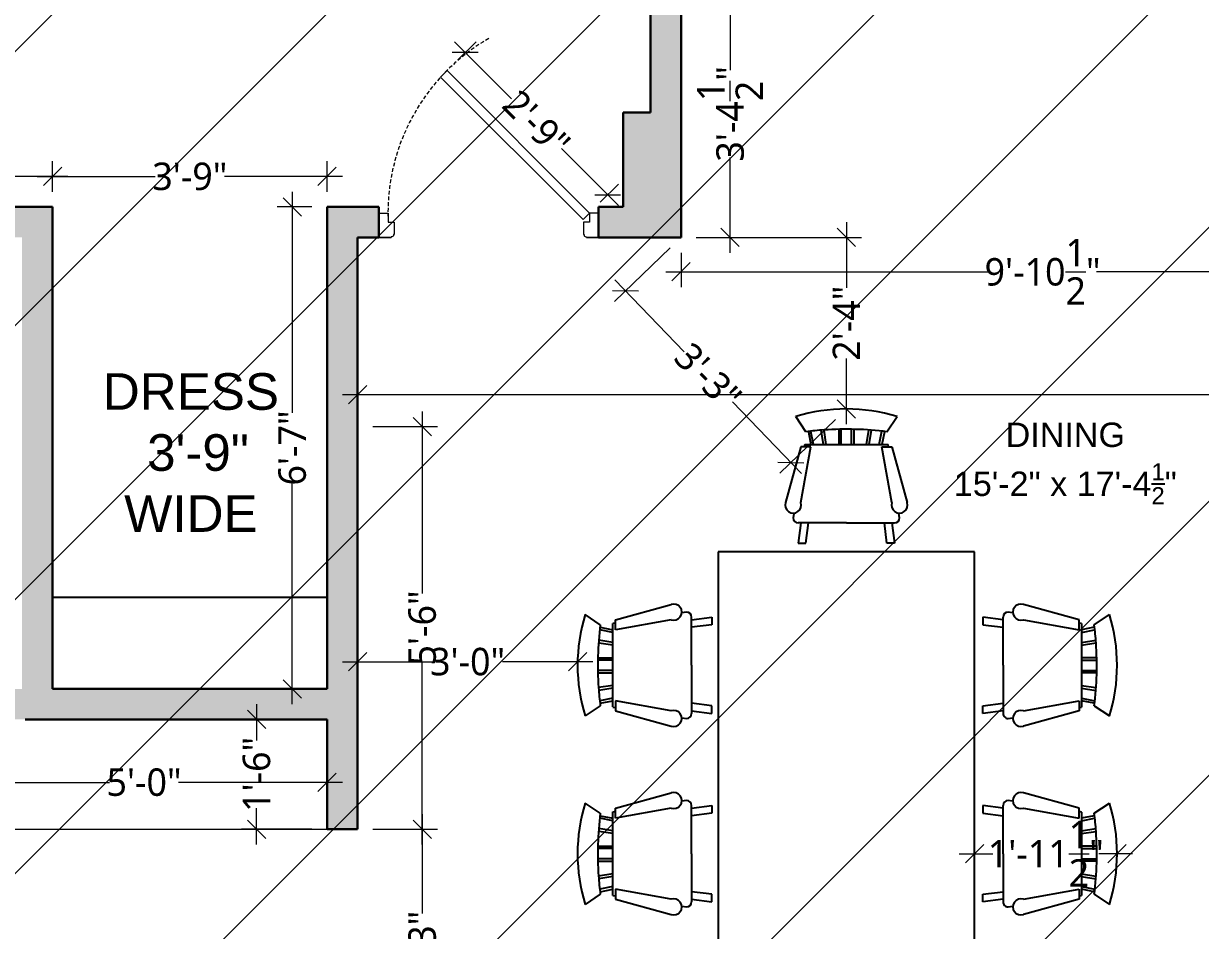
# Model space of a CAD drawing. Header units: inches. Extents: x -179 to 4134, y -2155 to 815.
# Drawn here: x 267.5 to 460.4, y -1584.2 to -1435.6 of the extents above; entities that cross this region are included whole.
import ezdxf

# ---------------------------------------------------------------- set-up
doc = ezdxf.new("R2010")
doc.units = ezdxf.units.IN
doc.header["$LTSCALE"] = 5
doc.linetypes.add('HIDDEN', pattern=[0.375, 0.25, -0.125])
for name, color, linetype, lineweight in [('DIM', 5, 'Continuous', 9), ('doors', 24, 'Continuous', 9), ('STEP', 25, 'Continuous', 15), ('text', 7, 'Continuous', 5), ('wall', 7, 'Continuous', 30), ('wall hatch', 252, 'Continuous', 5)]:
    doc.layers.add(name, color=color, linetype=linetype, lineweight=lineweight)
doc.layers.add('FURNITURE', color=8, linetype='Continuous')
doc.styles.add('irfan', font='trebuc.ttf')
doc.styles.add('KARUN', font='arial.ttf')
doc.dimstyles.new('IRFAN', dxfattribs={"dimtxt": 4.5, "dimasz": 3, "dimexe": 2.5, "dimexo": 2.5, "dimgap": 0.09, "dimtad": 0, "dimdec": 1, "dimzin": 3, "dimdsep": 46, "dimlunit": 4, "dimtxsty": 'irfan', "dimblk": 'OBLIQUE', "dimcen": 2, "dimdle": 2.5, "dimclrd": 251, "dimclre": 251, "dimclrt": 7, "dimadec": 0, "dimazin": 0, "dimtm": 1e-09, "dimtfac": 1, "dimtdec": 1, "dimtofl": 0, "dimtmove": 0, "dimatfit": 3, "dimfxl": 2, "dimtolj": 1, "dimtzin": 0, "dimlwd": 0, "dimlwe": -1, "dimarcsym": 0})

# ---------------------------------------------------------------- blocks, each defined once
blk = doc.blocks.new('d2')
at = {"layer": 'doors'}
blk.add_lwpolyline([(-25.9, 26.27), (-2.56, 2.94), (-1.5, 4), (-24.84, 27.34), (-25.9, 26.27)], dxfattribs=at)
blk.add_lwpolyline([(-36, 0), (-34, 0), (-36, 0), (-36, 4), (-34.5, 4), (-34.5, 2.5), (-33.5, 2.5), (-33.5, 0.5), (-33.62, 0.5), (-33.62, 0.38, -0.414214), (-33.88, 0.12), (-34, 0.12), (-34, 0)], format="xyb", dxfattribs=at)
blk.add_lwpolyline([(0, 4), (-1.5, 4), (-1.5, 2.5), (-2.5, 2.5), (-2.5, 0.5), (-2.38, 0.5), (-2.38, 0.38, 0.414214), (-2.12, 0.12), (-2, 0.12), (-2, 0), (0, 0), (-2, 0), (0, 0), (0, 4)], format="xyb", close=True, dxfattribs=at)
at = {"layer": 'doors', "color": 144, "linetype": 'HIDDEN', "ltscale": 0.5}
blk.add_arc((-1.5, 4), 33.03, 120, 182.6026, dxfattribs=at)
blk = doc.blocks.new('door')
at = {"layer": 'doors', "linetype": 'Continuous'}
blk.add_line((0, 0), (0, 0), dxfattribs=at)
at = {"layer": 'doors', "xscale": -1.166666666666717, "yscale": 1.166666666666717, "zscale": 1.166666666666717, "rotation": 270}
blk.add_blockref('d2', (0, 0), dxfattribs=at)
blk = doc.blocks.new('_Oblique')
at = {"color": 0, "linetype": 'ByBlock', "lineweight": -2}
blk.add_line((-0.5, -0.5), (0.5, 0.5), dxfattribs=at)
blk = doc.blocks.new('*D209')
at = {"layer": 'Defpoints', "color": 0, "ltscale": 0.25, "transparency": 16777216}
for p in [(375.25, -1470.63), (493.75, -1470.63), (493.75, -1476.26)]:
    blk.add_point(p, dxfattribs=at)
at = {"layer": 'DIM', "color": 1, "ltscale": 0.25, "transparency": 16777216}
for p, q in [((375.25, -1473.13), (375.25, -1478.76)), ((493.75, -1473.13), (493.75, -1478.76))]:
    blk.add_line(p, q, dxfattribs=at)
at = {"layer": 'DIM', "color": 251, "lineweight": 0, "ltscale": 0.25, "transparency": 16777216}
for p, q in [((372.75, -1476.26), (425.65, -1476.26)), ((496.25, -1476.26), (443.35, -1476.26))]:
    blk.add_line(p, q, dxfattribs=at)
at = {"layer": 'DIM', "color": 251, "lineweight": 0, "ltscale": 0.25, "transparency": 16777216, "xscale": 3, "yscale": 3, "zscale": 3, "rotation": 180}
blk.add_blockref('_Oblique', (375.25, -1476.26), dxfattribs=at)
at = {"layer": 'DIM', "color": 251, "lineweight": 0, "ltscale": 0.25, "transparency": 16777216, "xscale": 3, "yscale": 3, "zscale": 3}
blk.add_blockref('_Oblique', (493.75, -1476.26), dxfattribs=at)
at = {"layer": 'DIM', "color": 1, "ltscale": 0.25, "transparency": 16777216, "insert": (434.5, -1476.26), "char_height": 4.5, "attachment_point": 5, "style": 'irfan'}
blk.add_mtext('\\A1;9\'-10{\\H1x;\\S1/2;}"', dxfattribs=at)
blk = doc.blocks.new('*D215')
at = {"layer": 'Defpoints', "color": 0, "ltscale": 0.25, "transparency": 16777216}
for p in [(375.25, -1430.13), (383.28, -1430.13), (375.25, -1470.63)]:
    blk.add_point(p, dxfattribs=at)
at = {"layer": 'DIM', "color": 251, "lineweight": 0, "ltscale": 0.25, "transparency": 16777216}
for p, q in [((383.28, -1427.63), (383.28, -1443.2)), ((383.28, -1473.13), (383.28, -1457.55))]:
    blk.add_line(p, q, dxfattribs=at)
at = {"layer": 'DIM', "color": 1, "ltscale": 0.25, "transparency": 16777216}
for p, q in [((377.75, -1430.13), (385.78, -1430.13)), ((377.75, -1470.63), (385.78, -1470.63))]:
    blk.add_line(p, q, dxfattribs=at)
at = {"layer": 'DIM', "color": 251, "lineweight": 0, "ltscale": 0.25, "transparency": 16777216, "xscale": 3, "yscale": 3, "zscale": 3}
for p, rotation in [((383.28, -1430.13), 90), ((383.28, -1470.63), 270)]:
    blk.add_blockref('_Oblique', p, dxfattribs=dict(at, rotation=rotation))
at = {"layer": 'DIM', "color": 1, "ltscale": 0.25, "transparency": 16777216, "insert": (383.28, -1450.38), "char_height": 4.5, "attachment_point": 5, "rotation": 90, "style": 'irfan'}
blk.add_mtext('\\A1;3\'-4{\\H1x;\\S1/2;}"', dxfattribs=at)
blk = doc.blocks.new('*D217')
at = {"layer": 'Defpoints', "color": 0, "ltscale": 0.25, "transparency": 16777216}
for p in [(322.25, -1501.63), (322.25, -1567.63), (332.85, -1567.63)]:
    blk.add_point(p, dxfattribs=at)
at = {"layer": 'DIM', "color": 251, "lineweight": 0, "ltscale": 0.25, "transparency": 16777216}
for p, q in [((332.85, -1499.13), (332.85, -1528.96)), ((332.85, -1570.13), (332.85, -1540.3))]:
    blk.add_line(p, q, dxfattribs=at)
at = {"layer": 'DIM', "color": 1, "ltscale": 0.25, "transparency": 16777216}
for p, q in [((324.75, -1501.63), (335.35, -1501.63)), ((324.75, -1567.63), (335.35, -1567.63))]:
    blk.add_line(p, q, dxfattribs=at)
at = {"layer": 'DIM', "color": 251, "lineweight": 0, "ltscale": 0.25, "transparency": 16777216, "xscale": 3, "yscale": 3, "zscale": 3}
for p, rotation in [((332.85, -1501.63), 90), ((332.85, -1567.63), 270)]:
    blk.add_blockref('_Oblique', p, dxfattribs=dict(at, rotation=rotation))
at = {"layer": 'DIM', "color": 1, "ltscale": 0.25, "transparency": 16777216, "insert": (332.85, -1534.63), "char_height": 4.5, "attachment_point": 5, "rotation": 90, "style": 'irfan'}
blk.add_mtext('\\A1;5\'-6"', dxfattribs=at)
blk = doc.blocks.new('*D218')
at = {"layer": 'Defpoints', "color": 0, "ltscale": 0.25, "transparency": 16777216}
for p in [(322.25, -1567.63), (322.25, -1606.63), (332.85, -1606.63)]:
    blk.add_point(p, dxfattribs=at)
at = {"layer": 'DIM', "color": 251, "lineweight": 0, "ltscale": 0.25, "transparency": 16777216}
for p, q in [((332.85, -1565.13), (332.85, -1581.43)), ((332.85, -1609.13), (332.85, -1592.83))]:
    blk.add_line(p, q, dxfattribs=at)
at = {"layer": 'DIM', "color": 1, "ltscale": 0.25, "transparency": 16777216}
for p, q in [((324.75, -1567.63), (335.35, -1567.63)), ((324.75, -1606.63), (335.35, -1606.63))]:
    blk.add_line(p, q, dxfattribs=at)
at = {"layer": 'DIM', "color": 251, "lineweight": 0, "ltscale": 0.25, "transparency": 16777216, "xscale": 3, "yscale": 3, "zscale": 3}
for p, rotation in [((332.85, -1567.63), 90), ((332.85, -1606.63), 270)]:
    blk.add_blockref('_Oblique', p, dxfattribs=dict(at, rotation=rotation))
at = {"layer": 'DIM', "color": 1, "ltscale": 0.25, "transparency": 16777216, "insert": (332.85, -1587.13), "char_height": 4.5, "attachment_point": 5, "rotation": 90, "style": 'irfan'}
blk.add_mtext('\\A1;3\'-3"', dxfattribs=at)
blk = doc.blocks.new('*D221')
at = {"layer": 'Defpoints', "color": 0, "ltscale": 0.25, "transparency": 16777216}
for p in [(317.25, -1460.64), (272.25, -1465.63), (317.25, -1465.63)]:
    blk.add_point(p, dxfattribs=at)
at = {"layer": 'DIM', "color": 1, "ltscale": 0.25, "transparency": 16777216}
for p, q in [((272.25, -1463.13), (272.25, -1458.14)), ((317.25, -1463.13), (317.25, -1458.14))]:
    blk.add_line(p, q, dxfattribs=at)
at = {"layer": 'DIM', "color": 251, "lineweight": 0, "ltscale": 0.25, "transparency": 16777216}
for p, q in [((269.75, -1460.64), (289.05, -1460.64)), ((319.75, -1460.64), (300.45, -1460.64))]:
    blk.add_line(p, q, dxfattribs=at)
at = {"layer": 'DIM', "color": 251, "lineweight": 0, "ltscale": 0.25, "transparency": 16777216, "xscale": 3, "yscale": 3, "zscale": 3, "rotation": 180}
blk.add_blockref('_Oblique', (272.25, -1460.64), dxfattribs=at)
at = {"layer": 'DIM', "color": 251, "lineweight": 0, "ltscale": 0.25, "transparency": 16777216, "xscale": 3, "yscale": 3, "zscale": 3}
blk.add_blockref('_Oblique', (317.25, -1460.64), dxfattribs=at)
at = {"layer": 'DIM', "color": 1, "ltscale": 0.25, "transparency": 16777216, "insert": (294.75, -1460.64), "char_height": 4.5, "attachment_point": 5, "style": 'irfan'}
blk.add_mtext('\\A1;3\'-9"', dxfattribs=at)
blk = doc.blocks.new('*D222')
at = {"layer": 'Defpoints', "color": 0, "ltscale": 0.25, "transparency": 16777216}
for p in [(317.25, -1465.63), (311.55, -1544.63), (317.25, -1544.63)]:
    blk.add_point(p, dxfattribs=at)
at = {"layer": 'DIM', "color": 251, "lineweight": 0, "ltscale": 0.25, "transparency": 16777216}
for p, q in [((311.55, -1463.13), (311.55, -1499.39)), ((311.55, -1547.13), (311.55, -1510.87))]:
    blk.add_line(p, q, dxfattribs=at)
at = {"layer": 'DIM', "color": 1, "ltscale": 0.25, "transparency": 16777216}
for p, q in [((314.75, -1465.63), (309.05, -1465.63)), ((314.75, -1544.63), (309.05, -1544.63))]:
    blk.add_line(p, q, dxfattribs=at)
at = {"layer": 'DIM', "color": 251, "lineweight": 0, "ltscale": 0.25, "transparency": 16777216, "xscale": 3, "yscale": 3, "zscale": 3}
for p, rotation in [((311.55, -1465.63), 90), ((311.55, -1544.63), 270)]:
    blk.add_blockref('_Oblique', p, dxfattribs=dict(at, rotation=rotation))
at = {"layer": 'DIM', "color": 1, "ltscale": 0.25, "transparency": 16777216, "insert": (311.55, -1505.13), "char_height": 4.5, "attachment_point": 5, "rotation": 90, "style": 'irfan'}
blk.add_mtext('\\A1;6\'-7"', dxfattribs=at)
blk = doc.blocks.new('*D223')
at = {"layer": 'Defpoints', "color": 0, "ltscale": 0.25, "transparency": 16777216}
for p in [(235.25, -1460.64), (235.25, -1465.63), (272.25, -1465.63)]:
    blk.add_point(p, dxfattribs=at)
at = {"layer": 'DIM', "color": 1, "ltscale": 0.25, "transparency": 16777216}
for p, q in [((235.25, -1463.13), (235.25, -1458.14)), ((272.25, -1463.13), (272.25, -1458.14))]:
    blk.add_line(p, q, dxfattribs=at)
at = {"layer": 'DIM', "color": 251, "lineweight": 0, "ltscale": 0.25, "transparency": 16777216}
for p, q in [((232.75, -1460.64), (248.05, -1460.64)), ((274.75, -1460.64), (259.45, -1460.64))]:
    blk.add_line(p, q, dxfattribs=at)
at = {"layer": 'DIM', "color": 251, "lineweight": 0, "ltscale": 0.25, "transparency": 16777216, "xscale": 3, "yscale": 3, "zscale": 3, "rotation": 180}
blk.add_blockref('_Oblique', (235.25, -1460.64), dxfattribs=at)
at = {"layer": 'DIM', "color": 251, "lineweight": 0, "ltscale": 0.25, "transparency": 16777216, "xscale": 3, "yscale": 3, "zscale": 3}
blk.add_blockref('_Oblique', (272.25, -1460.64), dxfattribs=at)
at = {"layer": 'DIM', "color": 1, "ltscale": 0.25, "transparency": 16777216, "insert": (253.75, -1460.64), "char_height": 4.5, "attachment_point": 5, "style": 'irfan'}
blk.add_mtext('\\A1;3\'-1"', dxfattribs=at)
blk = doc.blocks.new('*D198')
at = {"layer": 'Defpoints', "color": 0, "ltscale": 0.25, "transparency": 16777216}
for p in [(322.25, -1496.39), (322.25, -1509.74), (717.25, -1509.74)]:
    blk.add_point(p, dxfattribs=at)
at = {"layer": 'DIM', "color": 1, "ltscale": 0.25, "transparency": 16777216}
for p, q in [((322.25, -1507.24), (322.25, -1493.89)), ((717.25, -1507.24), (717.25, -1493.89))]:
    blk.add_line(p, q, dxfattribs=at)
at = {"layer": 'DIM', "color": 251, "lineweight": 0, "ltscale": 0.25, "transparency": 16777216}
for p, q in [((319.75, -1496.39), (510.79, -1496.39)), ((719.75, -1496.39), (528.71, -1496.39))]:
    blk.add_line(p, q, dxfattribs=at)
at = {"layer": 'DIM', "color": 251, "lineweight": 0, "ltscale": 0.25, "transparency": 16777216, "xscale": 3, "yscale": 3, "zscale": 3, "rotation": 180.0000000000001}
blk.add_blockref('_Oblique', (322.25, -1496.39), dxfattribs=at)
at = {"layer": 'DIM', "color": 251, "lineweight": 0, "ltscale": 0.25, "transparency": 16777216, "xscale": 3, "yscale": 3, "zscale": 3}
blk.add_blockref('_Oblique', (717.25, -1496.39), dxfattribs=at)
at = {"layer": 'DIM', "color": 1, "ltscale": 0.25, "transparency": 16777216, "insert": (519.75, -1496.39), "char_height": 4.5, "attachment_point": 5, "style": 'irfan'}
blk.add_mtext('\\A1;32\'-11"', dxfattribs=at)
blk = doc.blocks.new('Chair - Rocking')
at = {"linetype": 'Continuous'}
for p, q in [((-8, -4.5), (-10, -1.5)), ((8, -4.5), (10, -1.5)), ((-7.5, -4.5), (-7, -7)), ((-6.5, -7), (-7.02225, -4.43)), ((-4.5, -7), (-4.96674, -4.19951)), ((-4, -7), (-4.40532, -4.16272)), ((-1.5, -4.05012), (-1.5, -7)), ((-1, -7), (-1, -4.05012)), ((1, -7), (1, -4.04655)), ((1.5, -4.05012), (1.5, -7)), ((4, -7), (4.40187, -4.18694)), ((4.5, -7), (4.96761, -4.19437)), ((6.5, -7), (7, -4.4057)), ((7.5, -4.5), (7, -7)), ((-9, -7.5), (-12, -18.49999)), ((-7, -7.5), (-9, -7.5)), ((-9, -18.49999), (-7, -7.5)), ((-8.23428, -6.99939), (-8.3093, -7.47958)), ((-8.23041, -7), (8.23915, -7)), ((7, -7.5), (9, -7.5)), ((9, -18.49999), (7, -7.5)), ((8.31071, -7.48854), (8.23449, -7.00073)), ((9, -7.5), (12, -18.49999)), ((-10.36644, -20.64523), (-10.5, -21.49999)), ((10.5, -21.49999), (10.3575, -20.58798)), ((-9, -22.49999), (-9.5, -26.49999)), ((0, -22.49999), (-9.5, -22.49999)), ((-8, -26.49999), (-7.5, -22.49999)), ((0, -22.49999), (9.5, -22.49999)), ((8, -26.49999), (7.5, -22.49999)), ((9, -22.49999), (9.5, -26.49999)), ((-9.5, -26.49999), (-8, -26.49999)), ((9.5, -26.49999), (8, -26.49999))]:
    blk.add_line(p, q, dxfattribs=at)
for centre, radius, start, end in [((0, -34.08333), 34.08333, 72.93847, 107.0615), ((0, -68.25004), 64.25, 93.92211, 97.15267), ((0, -68.25004), 64.25, 82.84733, 93.92211), ((-10.5, -18.99999), 1.58114, 161.5651, 18.43495), ((10.5, -18.99999), 1.58114, 161.5651, 18.43495), ((-9.5, -21.49999), 1, 180, 270), ((9.5, -21.49999), 1, 270, 0)]:
    blk.add_arc(centre, radius, start, end, dxfattribs=at)
blk = doc.blocks.new('*D203')
at = {"layer": 'Defpoints', "color": 0, "ltscale": 0.25, "transparency": 16777216}
for p in [(375.25, -1470.63), (402.35, -1498.74), (393.25, -1507.52)]:
    blk.add_point(p, dxfattribs=at)
at = {"layer": 'DIM', "color": 251, "ltscale": 0.25, "transparency": 16777216}
for p, q in [((373.45, -1472.36), (364.35, -1481.14)), ((400.55, -1500.48), (391.45, -1509.25))]:
    blk.add_line(p, q, dxfattribs=at)
at = {"layer": 'DIM', "color": 251, "lineweight": 0, "ltscale": 0.25, "transparency": 16777216}
for p, q in [((364.41, -1477.6), (375.74, -1489.36)), ((394.99, -1509.32), (383.66, -1497.57))]:
    blk.add_line(p, q, dxfattribs=at)
at = {"layer": 'DIM', "color": 251, "lineweight": 0, "ltscale": 0.25, "transparency": 16777216, "xscale": 3, "yscale": 3, "zscale": 3}
for p, rotation in [((366.15, -1479.4), 133.9490432139865), ((393.25, -1507.52), 313.9490432139865)]:
    blk.add_blockref('_Oblique', p, dxfattribs=dict(at, rotation=rotation))
at = {"layer": 'DIM', "color": 7, "ltscale": 0.25, "transparency": 16777216, "insert": (379.7, -1493.46), "char_height": 4.5, "attachment_point": 5, "rotation": 313.949, "style": 'irfan'}
blk.add_mtext('\\A1;3\'-3"', dxfattribs=at)
blk = doc.blocks.new('*D205')
at = {"layer": 'Defpoints', "color": 0, "ltscale": 0.25, "transparency": 16777216}
for p in [(322.25, -1540.17), (322.25, -1540.79), (358.29, -1540.17)]:
    blk.add_point(p, dxfattribs=at)
at = {"layer": 'DIM', "color": 251, "ltscale": 0.25, "transparency": 16777216}
blk.add_line((322.25, -1538.29), (322.25, -1537.67), dxfattribs=at)
at = {"layer": 'DIM', "color": 251, "lineweight": 0, "ltscale": 0.25, "transparency": 16777216}
for p, q in [((319.75, -1540.17), (334.57, -1540.17)), ((360.79, -1540.17), (345.97, -1540.17))]:
    blk.add_line(p, q, dxfattribs=at)
at = {"layer": 'DIM', "color": 251, "lineweight": 0, "ltscale": 0.25, "transparency": 16777216, "xscale": 3, "yscale": 3, "zscale": 3, "rotation": 180}
blk.add_blockref('_Oblique', (322.25, -1540.17), dxfattribs=at)
at = {"layer": 'DIM', "color": 251, "lineweight": 0, "ltscale": 0.25, "transparency": 16777216, "xscale": 3, "yscale": 3, "zscale": 3}
blk.add_blockref('_Oblique', (358.29, -1540.17), dxfattribs=at)
at = {"layer": 'DIM', "color": 7, "ltscale": 0.25, "transparency": 16777216, "insert": (340.27, -1540.17), "char_height": 4.5, "attachment_point": 5, "style": 'irfan'}
blk.add_mtext('\\A1;3\'-0"', dxfattribs=at)
blk = doc.blocks.new('*D253')
at = {"layer": 'Defpoints', "color": 0, "ltscale": 0.25, "transparency": 16777216}
for p in [(317.25, -1549.63), (305.7, -1567.63), (317.25, -1567.63)]:
    blk.add_point(p, dxfattribs=at)
at = {"layer": 'DIM', "color": 251, "lineweight": 0, "ltscale": 0.25, "transparency": 16777216}
for p, q in [((305.7, -1547.13), (305.7, -1553.06)), ((305.7, -1570.13), (305.7, -1564.19))]:
    blk.add_line(p, q, dxfattribs=at)
at = {"layer": 'DIM', "color": 251, "ltscale": 0.25, "transparency": 16777216}
for p, q in [((314.75, -1549.63), (303.2, -1549.63)), ((314.75, -1567.63), (303.2, -1567.63))]:
    blk.add_line(p, q, dxfattribs=at)
at = {"layer": 'DIM', "color": 251, "lineweight": 0, "ltscale": 0.25, "transparency": 16777216, "xscale": 3, "yscale": 3, "zscale": 3}
for p, rotation in [((305.7, -1549.63), 90), ((305.7, -1567.63), 270)]:
    blk.add_blockref('_Oblique', p, dxfattribs=dict(at, rotation=rotation))
at = {"layer": 'DIM', "color": 7, "ltscale": 0.25, "transparency": 16777216, "insert": (305.7, -1558.63), "char_height": 4.5, "attachment_point": 5, "rotation": 90, "style": 'irfan'}
blk.add_mtext('\\A1;1\'-6"', dxfattribs=at)
blk = doc.blocks.new('*D254')
at = {"layer": 'Defpoints', "color": 0, "ltscale": 0.25, "transparency": 16777216}
for p in [(317.25, -1559.93), (257.25, -1567.63), (317.25, -1567.63)]:
    blk.add_point(p, dxfattribs=at)
at = {"layer": 'DIM', "color": 251, "ltscale": 0.25, "transparency": 16777216}
for p, q in [((257.25, -1565.13), (257.25, -1557.43)), ((317.25, -1565.13), (317.25, -1557.43))]:
    blk.add_line(p, q, dxfattribs=at)
at = {"layer": 'DIM', "color": 251, "lineweight": 0, "ltscale": 0.25, "transparency": 16777216}
for p, q in [((254.75, -1559.93), (281.58, -1559.93)), ((319.75, -1559.93), (292.92, -1559.93))]:
    blk.add_line(p, q, dxfattribs=at)
at = {"layer": 'DIM', "color": 251, "lineweight": 0, "ltscale": 0.25, "transparency": 16777216, "xscale": 3, "yscale": 3, "zscale": 3, "rotation": 180}
blk.add_blockref('_Oblique', (257.25, -1559.93), dxfattribs=at)
at = {"layer": 'DIM', "color": 251, "lineweight": 0, "ltscale": 0.25, "transparency": 16777216, "xscale": 3, "yscale": 3, "zscale": 3}
blk.add_blockref('_Oblique', (317.25, -1559.93), dxfattribs=at)
at = {"layer": 'DIM', "color": 7, "ltscale": 0.25, "transparency": 16777216, "insert": (287.25, -1559.93), "char_height": 4.5, "attachment_point": 5, "style": 'irfan'}
blk.add_mtext('\\A1;5\'-0"', dxfattribs=at)
blk = doc.blocks.new('*D260')
at = {"layer": 'Defpoints', "color": 0, "ltscale": 0.25, "transparency": 16777216}
for p in [(423.35, -1570.13), (446.71, -1571.63), (446.71, -1571.63)]:
    blk.add_point(p, dxfattribs=at)
at = {"layer": 'DIM', "color": 251, "lineweight": 0, "ltscale": 0.25, "transparency": 16777216}
for p, q in [((420.85, -1571.63), (426.37, -1571.63)), ((449.21, -1571.63), (443.7, -1571.63))]:
    blk.add_line(p, q, dxfattribs=at)
at = {"layer": 'DIM', "color": 251, "ltscale": 0.25, "transparency": 16777216}
blk.add_line((423.35, -1572.63), (423.35, -1574.13), dxfattribs=at)
at = {"layer": 'DIM', "color": 251, "lineweight": 0, "ltscale": 0.25, "transparency": 16777216, "xscale": 3, "yscale": 3, "zscale": 3, "rotation": 180}
blk.add_blockref('_Oblique', (423.35, -1571.63), dxfattribs=at)
at = {"layer": 'DIM', "color": 251, "lineweight": 0, "ltscale": 0.25, "transparency": 16777216, "xscale": 3, "yscale": 3, "zscale": 3}
blk.add_blockref('_Oblique', (446.71, -1571.63), dxfattribs=at)
at = {"layer": 'DIM', "color": 7, "ltscale": 0.25, "transparency": 16777216, "insert": (435.03, -1571.63), "char_height": 4.5, "attachment_point": 5, "style": 'irfan'}
blk.add_mtext('\\A1;1\'-11{\\H1x;\\S1/2;}"', dxfattribs=at)
blk = doc.blocks.new('*D261')
at = {"layer": 'Defpoints', "color": 0, "ltscale": 0.25, "transparency": 16777216}
for p in [(375.25, -1470.63), (402.35, -1498.74), (402.35, -1498.74)]:
    blk.add_point(p, dxfattribs=at)
at = {"layer": 'DIM', "color": 251, "lineweight": 0, "ltscale": 0.25, "transparency": 16777216}
for p, q in [((402.35, -1468.13), (402.35, -1478.91)), ((402.35, -1501.24), (402.35, -1490.46))]:
    blk.add_line(p, q, dxfattribs=at)
at = {"layer": 'DIM', "color": 251, "ltscale": 0.25, "transparency": 16777216}
blk.add_line((377.75, -1470.63), (404.85, -1470.63), dxfattribs=at)
at = {"layer": 'DIM', "color": 251, "lineweight": 0, "ltscale": 0.25, "transparency": 16777216, "xscale": 3, "yscale": 3, "zscale": 3}
for p, rotation in [((402.35, -1470.63), 90), ((402.35, -1498.74), 270)]:
    blk.add_blockref('_Oblique', p, dxfattribs=dict(at, rotation=rotation))
at = {"layer": 'DIM', "color": 7, "ltscale": 0.25, "transparency": 16777216, "insert": (402.35, -1484.69), "char_height": 4.5, "attachment_point": 5, "rotation": 90, "style": 'irfan'}
blk.add_mtext('\\A1;2\'-4"', dxfattribs=at)
blk = doc.blocks.new('*D257')
at = {"layer": 'Defpoints', "color": 0, "ltscale": 0.25, "transparency": 16777216}
for p in [(336.91, -1443.29), (363.23, -1463.65), (360.25, -1466.63)]:
    blk.add_point(p, dxfattribs=at)
at = {"layer": 'DIM', "color": 251, "lineweight": 0, "ltscale": 0.25, "transparency": 16777216}
for p, q in [((338.12, -1438.55), (347.47, -1447.9)), ((365, -1465.42), (355.64, -1456.07))]:
    blk.add_line(p, q, dxfattribs=at)
at = {"layer": 'DIM', "color": 251, "ltscale": 0.25, "transparency": 16777216}
for p, q in [((338.68, -1441.52), (341.66, -1438.55)), ((362.02, -1464.86), (365, -1461.89))]:
    blk.add_line(p, q, dxfattribs=at)
at = {"layer": 'DIM', "color": 251, "lineweight": 0, "ltscale": 0.25, "transparency": 16777216, "xscale": 3, "yscale": 3, "zscale": 3}
for p, rotation in [((339.89, -1440.32), 135.0000000000002), ((363.23, -1463.65), 315.0000000000002)]:
    blk.add_blockref('_Oblique', p, dxfattribs=dict(at, rotation=rotation))
at = {"layer": 'DIM', "color": 7, "ltscale": 0.25, "transparency": 16777216, "insert": (351.56, -1451.98), "char_height": 4.5, "attachment_point": 5, "rotation": 315, "style": 'irfan'}
blk.add_mtext('\\A1;2\'-9"', dxfattribs=at)

msp = doc.modelspace()

# ---------------------------------------------------------------- hatches: boundary and pattern name
at = {"lineweight": 15, "ltscale": 0.25, "transparency": 33554687}
h = msp.add_hatch(dxfattribs=at)
h.set_pattern_fill('ANSI31', color=256, scale=10)
h.paths.add_polyline_path([(-179.41, 814.5), (2097.9, 814.5), (2097.9, -2154.98), (-179.41, -2154.98)])
at = {"layer": 'wall hatch', "ltscale": 0.25}
h = msp.add_hatch(color=256, dxfattribs=at)
h.dxf.hatch_style = 1
h.paths.add_polyline_path([(381.25, -1304.63), (296.25, -1304.63), (296.25, -1309.63), (370.25, -1309.63), (370.25, -1450.13), (365.75, -1450.13), (365.75, -1465.63), (361.75, -1465.63), (361.75, -1470.63), (375.25, -1470.63), (375.25, -1309.63), (381.25, -1309.63)])
h = msp.add_hatch(color=256, dxfattribs=at)
h.dxf.hatch_style = 1
h.paths.add_polyline_path([(272.25, -1465.63), (235.25, -1465.63), (235.25, -1470.63), (267.25, -1470.63), (267.25, -1544.63), (177.25, -1544.63), (177.25, -1531.13), (172.25, -1531.13), (172.25, -1525.13), (167.25, -1525.13), (167.25, -1566.13), (172.75, -1566.13), (172.75, -1549.63), (262.75, -1549.63), (267.75, -1549.63), (317.25, -1549.63), (317.25, -1567.63), (322.25, -1567.63), (322.25, -1470.63), (325.75, -1470.63), (325.75, -1465.63), (317.25, -1465.63), (317.25, -1544.63), (272.25, -1544.63)])

# ---------------------------------------------------------------- linework, layer by layer
at = {"layer": 'FURNITURE', "ltscale": 0.25}
for p, q in [((423.35, -1522.13), (381.35, -1522.13)), ((381.35, -1522.13), (381.35, -1618.13)), ((423.35, -1570.13), (423.35, -1522.13)), ((423.35, -1618.13), (423.35, -1570.13))]:
    msp.add_line(p, q, dxfattribs=at)
at = {"layer": 'STEP', "color": 25, "ltscale": 0.25}
msp.add_line((257.25, -1567.63), (317.25, -1567.63), dxfattribs=at)
at = {"layer": 'wall', "ltscale": 0.25}
for p, q in [((370.25, -1450.13), (370.25, -1309.63)), ((375.25, -1470.63), (375.25, -1309.63)), ((370.25, -1450.13), (365.75, -1450.13)), ((365.75, -1465.63), (365.75, -1450.13)), ((272.25, -1465.63), (235.25, -1465.63)), ((272.25, -1544.63), (272.25, -1465.63)), ((325.75, -1465.63), (317.25, -1465.63)), ((317.25, -1544.63), (317.25, -1465.63)), ((325.75, -1470.63), (325.75, -1465.63)), ((361.75, -1470.63), (361.75, -1465.63)), ((361.75, -1465.63), (365.75, -1465.63)), ((325.75, -1470.63), (322.25, -1470.63)), ((322.25, -1567.63), (322.25, -1470.63)), ((375.25, -1470.63), (361.75, -1470.63)), ((317.25, -1544.63), (272.25, -1544.63)), ((317.25, -1549.63), (267.75, -1549.63)), ((317.25, -1567.63), (317.25, -1549.63)), ((322.25, -1567.63), (317.25, -1567.63))]:
    msp.add_line(p, q, dxfattribs=at)
at = {"layer": 'wall', "color": 25, "lineweight": -2, "ltscale": 0.25}
msp.add_line((317.25, -1529.63), (272.25, -1529.63), dxfattribs=at)

# ---------------------------------------------------------------- block references
at = {"layer": 'doors', "linetype": 'ByBlock', "lineweight": 0, "xscale": -0.8571428571562606, "yscale": 0.8571428571562606, "zscale": 0.8571428571562606, "rotation": 270}
msp.add_blockref('door', (361.75, -1470.63), dxfattribs=at)
at = {"layer": 'FURNITURE', "xscale": 0.8300351359969377, "yscale": 0.8300351359969377, "zscale": 0.8300351359969377}
msp.add_blockref('Chair - Rocking', (402.35, -1498.74), dxfattribs=at)
for p, rotation in [((358.29, -1540.75), 90), ((446.71, -1540.75), 270), ((358.29, -1571.63), 90), ((446.71, -1571.63), 270)]:
    msp.add_blockref('Chair - Rocking', p, dxfattribs=dict(at, rotation=rotation))

# ---------------------------------------------------------------- texts
at = {"layer": 'DIM', "lineweight": 25, "insert": (469.9, -1514.36), "char_height": 4, "width": 63.3424, "attachment_point": 9, "style": 'KARUN'}
msp.add_mtext('\\A1;\\pxqc,t7,10;DINING\\P15\'-2" x 17\'-4{\\H0.7x;\\S1/2;}"', dxfattribs=at)
at = {"layer": 'text', "lineweight": 25, "insert": (331.88, -1518.88), "char_height": 6, "width": 73.8995, "attachment_point": 9, "style": 'KARUN'}
msp.add_mtext('\\A1;\\pxqc,t10;DRESS\\P 3\'-9" \\PWIDE', dxfattribs=at)

# ---------------------------------------------------------------- dimensions: what is measured, and where the dimension line sits
at = {"layer": 'DIM', "ltscale": 0.25}
for p1, p2, distance, override, picture, middle in [((375.25, -1470.63), (375.25, -1430.13), -8.03, {"dimpost": '\\X', "dimclre": 1, "dimclrt": 1}, '*D215', (383.28, -1450.38)), ((272.25, -1465.63), (317.25, -1465.63), 4.99, {"dimpost": '\\X', "dimclre": 1, "dimclrt": 1}, '*D221', (294.75, -1460.64)), ((317.25, -1465.63), (317.25, -1544.63), -5.7, {"dimpost": '\\X', "dimclre": 1, "dimclrt": 1}, '*D222', (311.55, -1505.13)), ((375.2504, -1470.6277), (402.354, -1498.7444), -12.6434, {"dimpost": '\\X'}, '*D203', (379.6995, -1493.4608)), ((375.25, -1470.63), (493.75, -1470.63), -5.63, {"dimpost": '\\X', "dimclre": 1, "dimclrt": 1}, '*D209', (434.5, -1476.26)), ((322.25, -1501.63), (322.25, -1567.63), 10.6, {"dimpost": '\\X', "dimclre": 1, "dimclrt": 1}, '*D217', (332.85, -1534.63))]:
    dim = msp.add_aligned_dim(p1=p1, p2=p2, distance=distance, dimstyle='IRFAN', override=override, dxfattribs=at)
    dim.commit()
    dim.dimension.update_dxf_attribs({"geometry": picture, "text_midpoint": middle})
at = {"layer": 'DIM', "color": 25, "ltscale": 0.25}
dim = msp.add_aligned_dim(p1=(336.91, -1443.29), p2=(360.25, -1466.63), distance=4.21, dimstyle='IRFAN', override={"dimpost": '\\X'}, dxfattribs=at)
dim.commit()
dim.dimension.update_dxf_attribs({"geometry": '*D257', "text_midpoint": (351.56, -1451.98)})
at = {"layer": 'DIM', "ltscale": 0.25}
for base, p1, p2, angle, picture, middle in [((235.25, -1460.64), (272.25, -1465.63), (235.25, -1465.63), 180, '*D223', (253.75, -1460.64)), ((332.85, -1606.63), (322.25, -1567.63), (322.25, -1606.63), 90, '*D218', (332.85, -1587.13))]:
    dim = msp.add_linear_dim(base=base, p1=p1, p2=p2, angle=angle, dimstyle='IRFAN', override={"dimpost": '\\X', "dimclre": 1, "dimclrt": 1, "dimtmove": 1}, dxfattribs=at)
    dim.commit()
    dim.dimension.update_dxf_attribs({"geometry": picture, "text_midpoint": middle})
at = {"layer": 'DIM', "color": 25, "ltscale": 0.25}
for base, p1, p2, picture, middle in [((402.35, -1498.74), (375.25, -1470.63), (402.35, -1498.74), '*D261', (402.35, -1484.69)), ((305.7, -1567.63), (317.25, -1549.63), (317.25, -1567.63), '*D253', (305.7, -1558.63))]:
    dim = msp.add_linear_dim(base=base, p1=p1, p2=p2, angle=90, dimstyle='IRFAN', override={"dimpost": '\\X'}, dxfattribs=at)
    dim.commit()
    dim.dimension.update_dxf_attribs({"geometry": picture, "text_midpoint": middle})
at = {"layer": 'DIM', "ltscale": 0.25}
dim = msp.add_linear_dim(base=(322.25, -1496.39), p1=(717.25, -1509.74), p2=(322.25, -1509.74), angle=180, dimstyle='IRFAN', override={"dimpost": '\\X', "dimclre": 1, "dimclrt": 1}, dxfattribs=at)
dim.commit()
dim.dimension.update_dxf_attribs({"geometry": '*D198', "text_midpoint": (519.75, -1496.39), "dimtype": 161})
dim = msp.add_linear_dim(base=(322.25, -1540.17), p1=(358.29, -1540.17), p2=(322.25, -1540.79), dimstyle='IRFAN', override={"dimpost": '\\X'}, dxfattribs=at)
dim.commit()
dim.dimension.update_dxf_attribs({"geometry": '*D205', "text_midpoint": (340.27, -1540.17)})
at = {"layer": 'DIM', "color": 25, "ltscale": 0.25}
dim = msp.add_linear_dim(base=(317.25, -1559.93), p1=(257.25, -1567.63), p2=(317.25, -1567.63), dimstyle='IRFAN', override={"dimpost": '\\X'}, dxfattribs=at)
dim.commit()
dim.dimension.update_dxf_attribs({"geometry": '*D254', "text_midpoint": (287.25, -1559.93)})
at = {"layer": 'DIM', "color": 242, "ltscale": 0.25, "true_color": 0xcd2027}
dim = msp.add_linear_dim(base=(446.71, -1571.63), p1=(423.35, -1570.13), p2=(446.71, -1571.63), dimstyle='IRFAN', override={"dimpost": '\\X'}, dxfattribs=at)
dim.commit()
dim.dimension.update_dxf_attribs({"geometry": '*D260', "text_midpoint": (435.03, -1571.63)})

doc.saveas('drawing.dxf')
